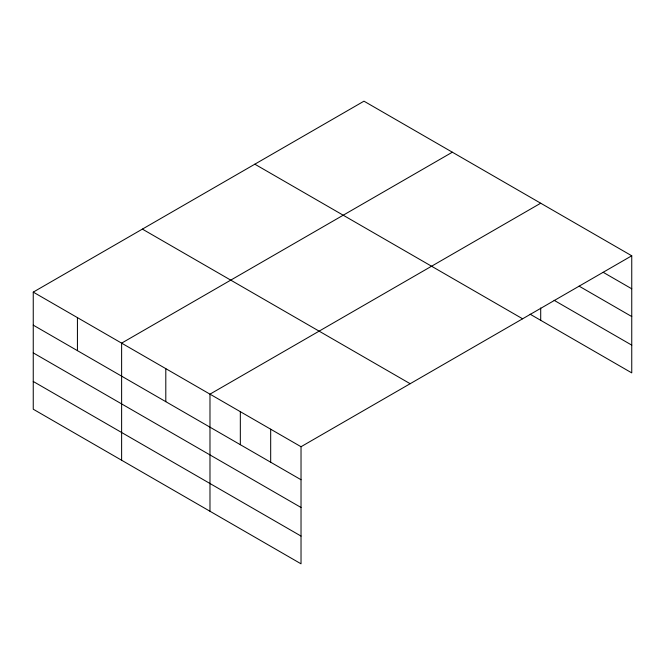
<?xml version="1.0" encoding="UTF-8"?>
<svg xmlns="http://www.w3.org/2000/svg" width="665" height="665" viewBox="0 0 665 665"><rect width="100%" height="100%" fill="white"/><g stroke="black" fill="none" stroke-linecap="round" stroke-linejoin="round"><path stroke-width="1" d="M33.25 292.118L301.029 446.722L301.029 563.82L33.25 409.216L33.25 292.118L363.971 101.18L631.75 255.784L631.75 372.882L530.105 314.196M452.341 152.202L121.62 343.14L121.62 460.238M540.703 203.216L209.982 394.154L209.982 511.252M301.029 446.722L631.75 255.784M603.188 272.309L631.75 288.801M579.09 286.141L631.75 316.548M554.095 300.297L631.75 345.135M254.836 164.189L522.615 318.793M142.385 229.109L410.164 383.713M33.25 325.143L301.029 479.739M33.25 352.882L301.029 507.486M33.25 381.469L301.029 536.073M540.703 307.986L540.703 320.314M270.68 429.199L270.68 462.217M240.331 411.677L240.331 444.694M165.801 368.651L165.801 401.668M77.431 317.629L77.431 350.646"/></g></svg>
